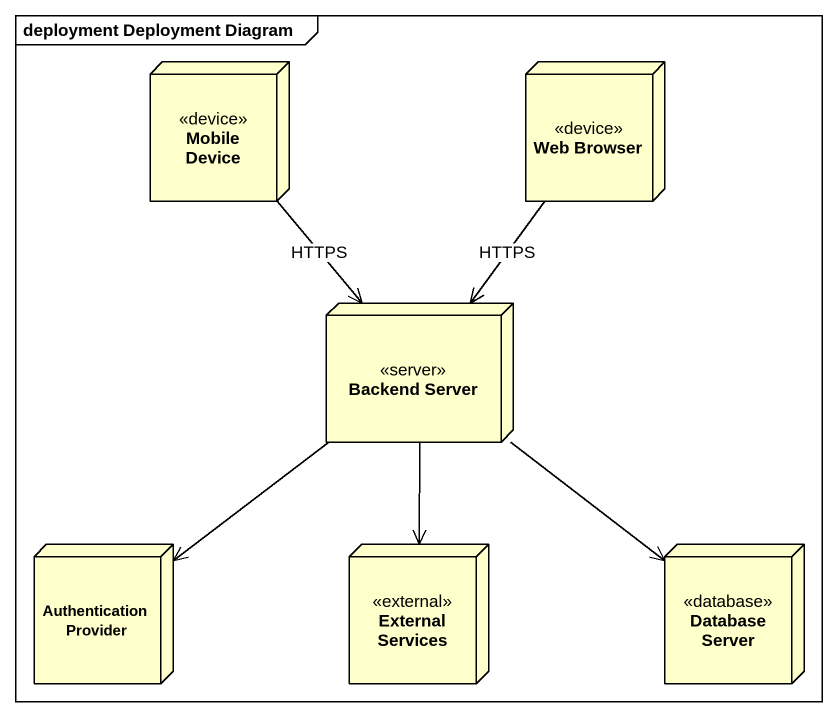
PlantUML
@startuml
mainframe deployment Deployment Diagram
node "Mobile Device" as Mobile_Device <<device>>
node "Web Browser" as Web_Browser <<device>>
node "Backend Server" as Backend_Server <<server>>
node "Authentication Provider" as Authentication_Provider
node "External Services" as External_Services <<external>>
node "Database Server" as Database_Server <<database>>
Mobile_Device --> Backend_Server : HTTPS
Web_Browser --> Backend_Server : HTTPS
Backend_Server --> Authentication_Provider
Backend_Server --> External_Services
Backend_Server --> Database_Server
@enduml
